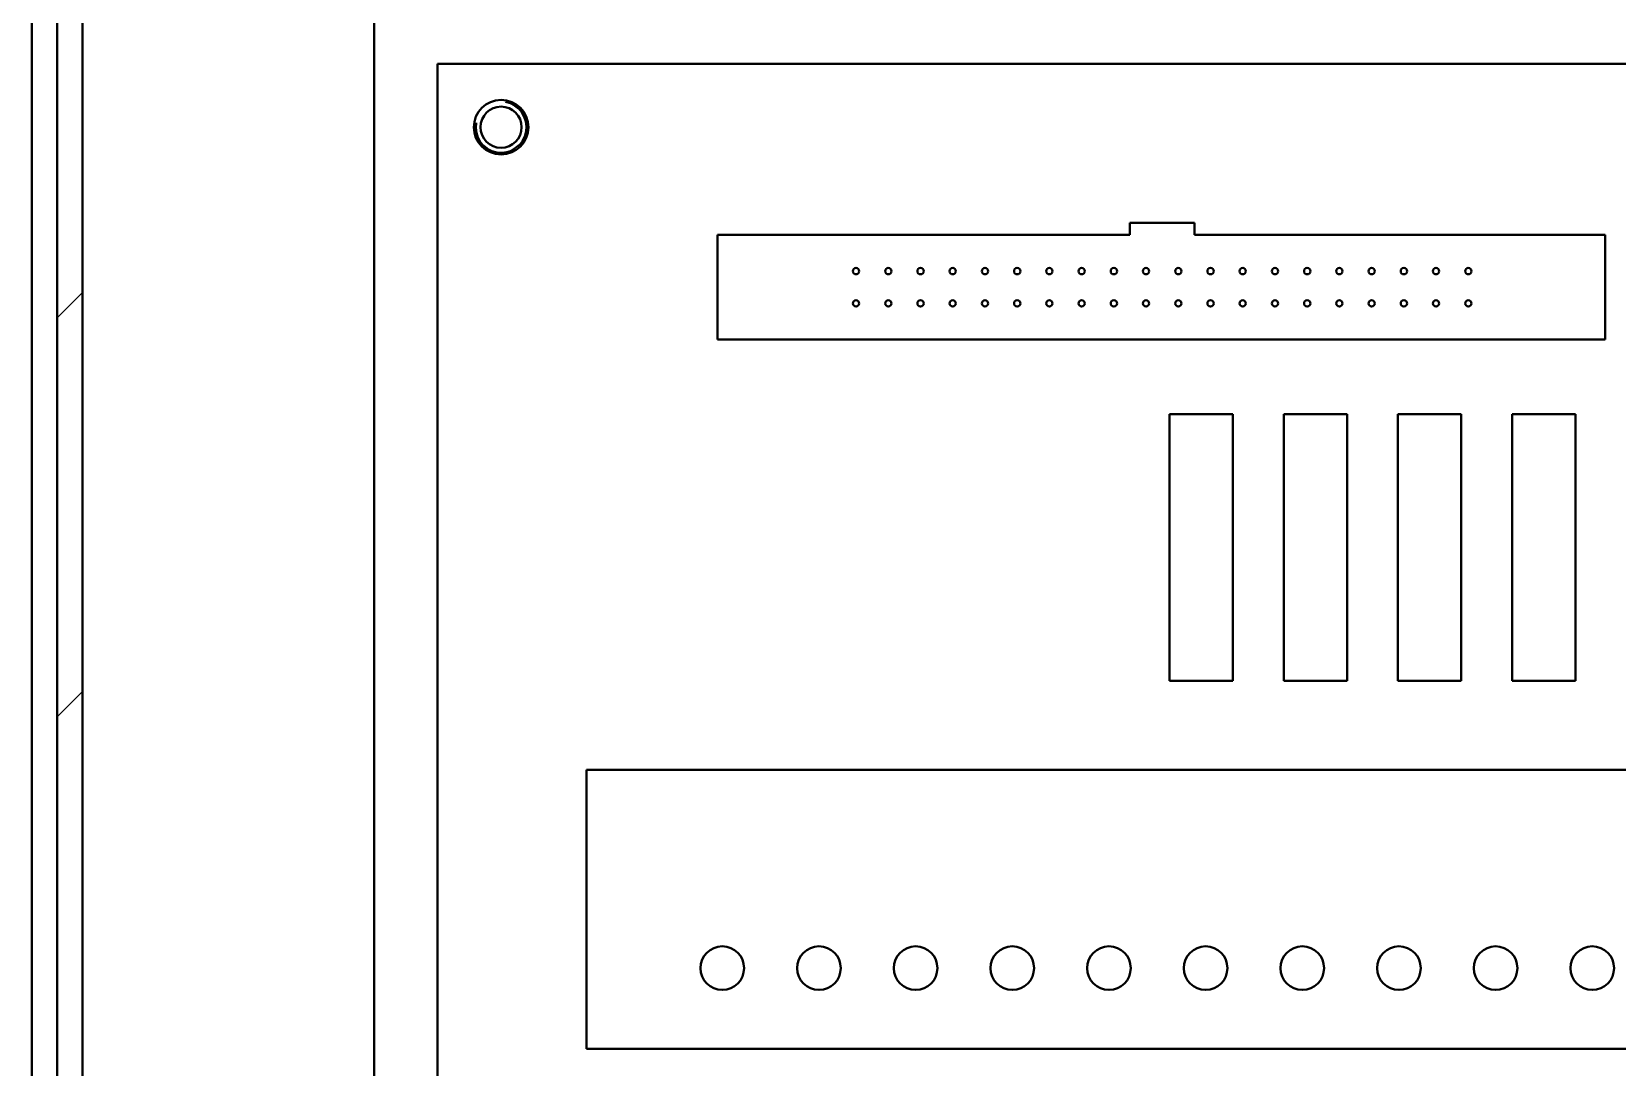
# Model space of a CAD drawing. Header units: millimetres. Extents: x 0 to 5887, y 0 to 4158.
# Drawn here: x 836.3 to 961.3, y 2790.8 to 2872.4 of the extents above; entities that cross this region are included whole.
import ezdxf

# ---------------------------------------------------------------- set-up
doc = ezdxf.new("R2010")
doc.units = ezdxf.units.MM
doc.header["$LTSCALE"] = 7
for name, color, linetype, lineweight in [('가시적인 것(ISO)', 3, 'Continuous', 40), ('가시적인 좁은 것(ISO)', 3, 'Continuous', 35), ('해치(ISO)', 7, 'Continuous', 18)]:
    doc.layers.add(name, color=color, linetype=linetype, lineweight=lineweight)

msp = doc.modelspace()

# ---------------------------------------------------------------- hatches: boundary and pattern name
at = {"layer": '해치(ISO)'}
h = msp.add_hatch(dxfattribs=at)
h.set_pattern_fill('ANSI31', color=256, scale=177.8, style=0)
h.set_pattern_definition([(45, (0, 0), (-15.71545, 15.71545), [])])
h.paths.add_polyline_path([(838.2836, 3524.8923), (838.2836, 2664.8923), (1198.2836, 2664.8923), (1198.2836, 3524.8923)])
h.paths.add_polyline_path([(1186.2836, 2712.6479), (1196.2836, 2712.6479), (1196.2836, 2666.8923), (840.2836, 2666.8923), (840.2836, 3522.8923), (1196.2836, 3522.8923), (1196.2836, 2717.1367), (1186.2836, 2717.1367)], flags=0)

# ---------------------------------------------------------------- linework, layer by layer
at = {"layer": '가시적인 것(ISO)'}
for p, q in [((836.2836, 2600.3942), (836.2836, 3556.0923)), ((838.2836, 3524.8923), (838.2836, 2664.8923)), ((840.2836, 2666.8923), (840.2836, 3522.8923)), ((863.2836, 2703.8923), (863.2836, 3385.8923)), ((1078.2836, 2869.8923), (868.2836, 2869.8923)), ((868.2836, 2869.8923), (868.2836, 2729.8923)), ((927.9368, 2857.3622), (922.8569, 2857.3622)), ((922.8569, 2857.3622), (922.8569, 2856.4097)), ((927.9368, 2856.4097), (927.9368, 2857.3622)), ((922.8569, 2856.4097), (890.3449, 2856.4097)), ((890.3449, 2856.4097), (890.3449, 2848.1547)), ((960.3218, 2856.4097), (927.9368, 2856.4097)), ((960.3218, 2848.1547), (960.3218, 2856.4097)), ((890.3449, 2848.1547), (960.3218, 2848.1547)), ((925.9766, 2842.2805), (925.9766, 2821.284)), ((930.9719, 2842.2805), (925.9766, 2842.2805)), ((930.9719, 2821.284), (930.9719, 2842.2805)), ((934.9766, 2842.2805), (934.9766, 2821.284)), ((939.9719, 2842.2805), (934.9766, 2842.2805)), ((939.9719, 2821.284), (939.9719, 2842.2805)), ((943.9766, 2842.2805), (943.9766, 2821.284)), ((948.9719, 2842.2805), (943.9766, 2842.2805)), ((948.9719, 2821.284), (948.9719, 2842.2805)), ((952.9766, 2842.2805), (952.9766, 2821.284)), ((957.9719, 2842.2805), (952.9766, 2842.2805)), ((957.9719, 2821.284), (957.9719, 2842.2805)), ((925.9766, 2821.284), (930.9719, 2821.284)), ((934.9766, 2821.284), (939.9719, 2821.284)), ((943.9766, 2821.284), (948.9719, 2821.284)), ((952.9766, 2821.284), (957.9719, 2821.284)), ((1042.4037, 2814.2722), (880.0051, 2814.2722)), ((880.0051, 2814.2722), (880.0051, 2792.2724)), ((880.0051, 2792.2724), (1042.4037, 2792.2724))]:
    msp.add_line(p, q, dxfattribs=at)
for centre, radius in [((873.2836, 2864.8923), 2.15), ((873.2836, 2864.8923), 1.621), ((901.2669, 2853.5522), 0.25), ((903.8069, 2853.5522), 0.25), ((906.3469, 2853.5522), 0.25), ((908.8869, 2853.5522), 0.25), ((911.4269, 2853.5522), 0.25), ((913.9669, 2853.5522), 0.25), ((916.5069, 2853.5522), 0.25), ((919.0469, 2853.5522), 0.25), ((921.5869, 2853.5522), 0.25), ((924.1269, 2853.5522), 0.25), ((926.6668, 2853.5522), 0.25), ((929.2068, 2853.5522), 0.25), ((931.7468, 2853.5522), 0.25), ((934.2868, 2853.5522), 0.25), ((936.8268, 2853.5522), 0.25), ((939.3668, 2853.5522), 0.25), ((941.9068, 2853.5522), 0.25), ((944.4468, 2853.5522), 0.25), ((946.9868, 2853.5522), 0.25), ((949.5268, 2853.5522), 0.25), ((901.2669, 2851.0122), 0.25), ((903.8069, 2851.0122), 0.25), ((906.3469, 2851.0122), 0.25), ((908.8869, 2851.0122), 0.25), ((911.4269, 2851.0122), 0.25), ((913.9669, 2851.0122), 0.25), ((916.5069, 2851.0122), 0.25), ((919.0469, 2851.0122), 0.25), ((921.5869, 2851.0122), 0.25), ((924.1269, 2851.0122), 0.25), ((926.6668, 2851.0122), 0.25), ((929.2068, 2851.0122), 0.25), ((931.7468, 2851.0122), 0.25), ((934.2868, 2851.0122), 0.25), ((936.8268, 2851.0122), 0.25), ((939.3668, 2851.0122), 0.25), ((941.9068, 2851.0122), 0.25), ((944.4468, 2851.0122), 0.25), ((946.9868, 2851.0122), 0.25), ((949.5268, 2851.0122), 0.25), ((890.72, 2798.6428), 1.721), ((898.34, 2798.6428), 1.721), ((905.96, 2798.6428), 1.721), ((913.58, 2798.6428), 1.721), ((921.2, 2798.6428), 1.721), ((928.82, 2798.6428), 1.721), ((936.44, 2798.6428), 1.721), ((944.06, 2798.6428), 1.721), ((951.6796, 2798.6428), 1.721), ((959.2996, 2798.6428), 1.721)]:
    msp.add_circle(centre, radius, dxfattribs=at)
at = {"layer": '가시적인 좁은 것(ISO)'}
msp.add_arc((873.2836, 2864.8923), 2, 170, 80, dxfattribs=at)

doc.saveas('drawing.dxf')
